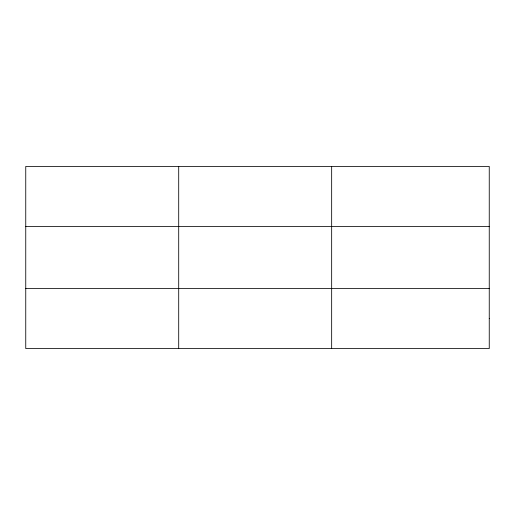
<?xml version="1.0" encoding="UTF-8"?>
<svg xmlns="http://www.w3.org/2000/svg" width="515" height="515" viewBox="0 0 515 515"><rect width="100%" height="100%" fill="white"/><g stroke="black" fill="none" stroke-linecap="round" stroke-linejoin="round"><path stroke-width="0.77" d="M178.705 166.442L178.705 348.558M331.66 166.442L331.66 348.558M25.75 226.542L489.25 226.542M25.75 288.458L489.25 288.458M489.25 318.508L489.25 348.558L25.75 348.558L25.75 166.442L489.25 166.442L489.25 318.508"/></g></svg>
